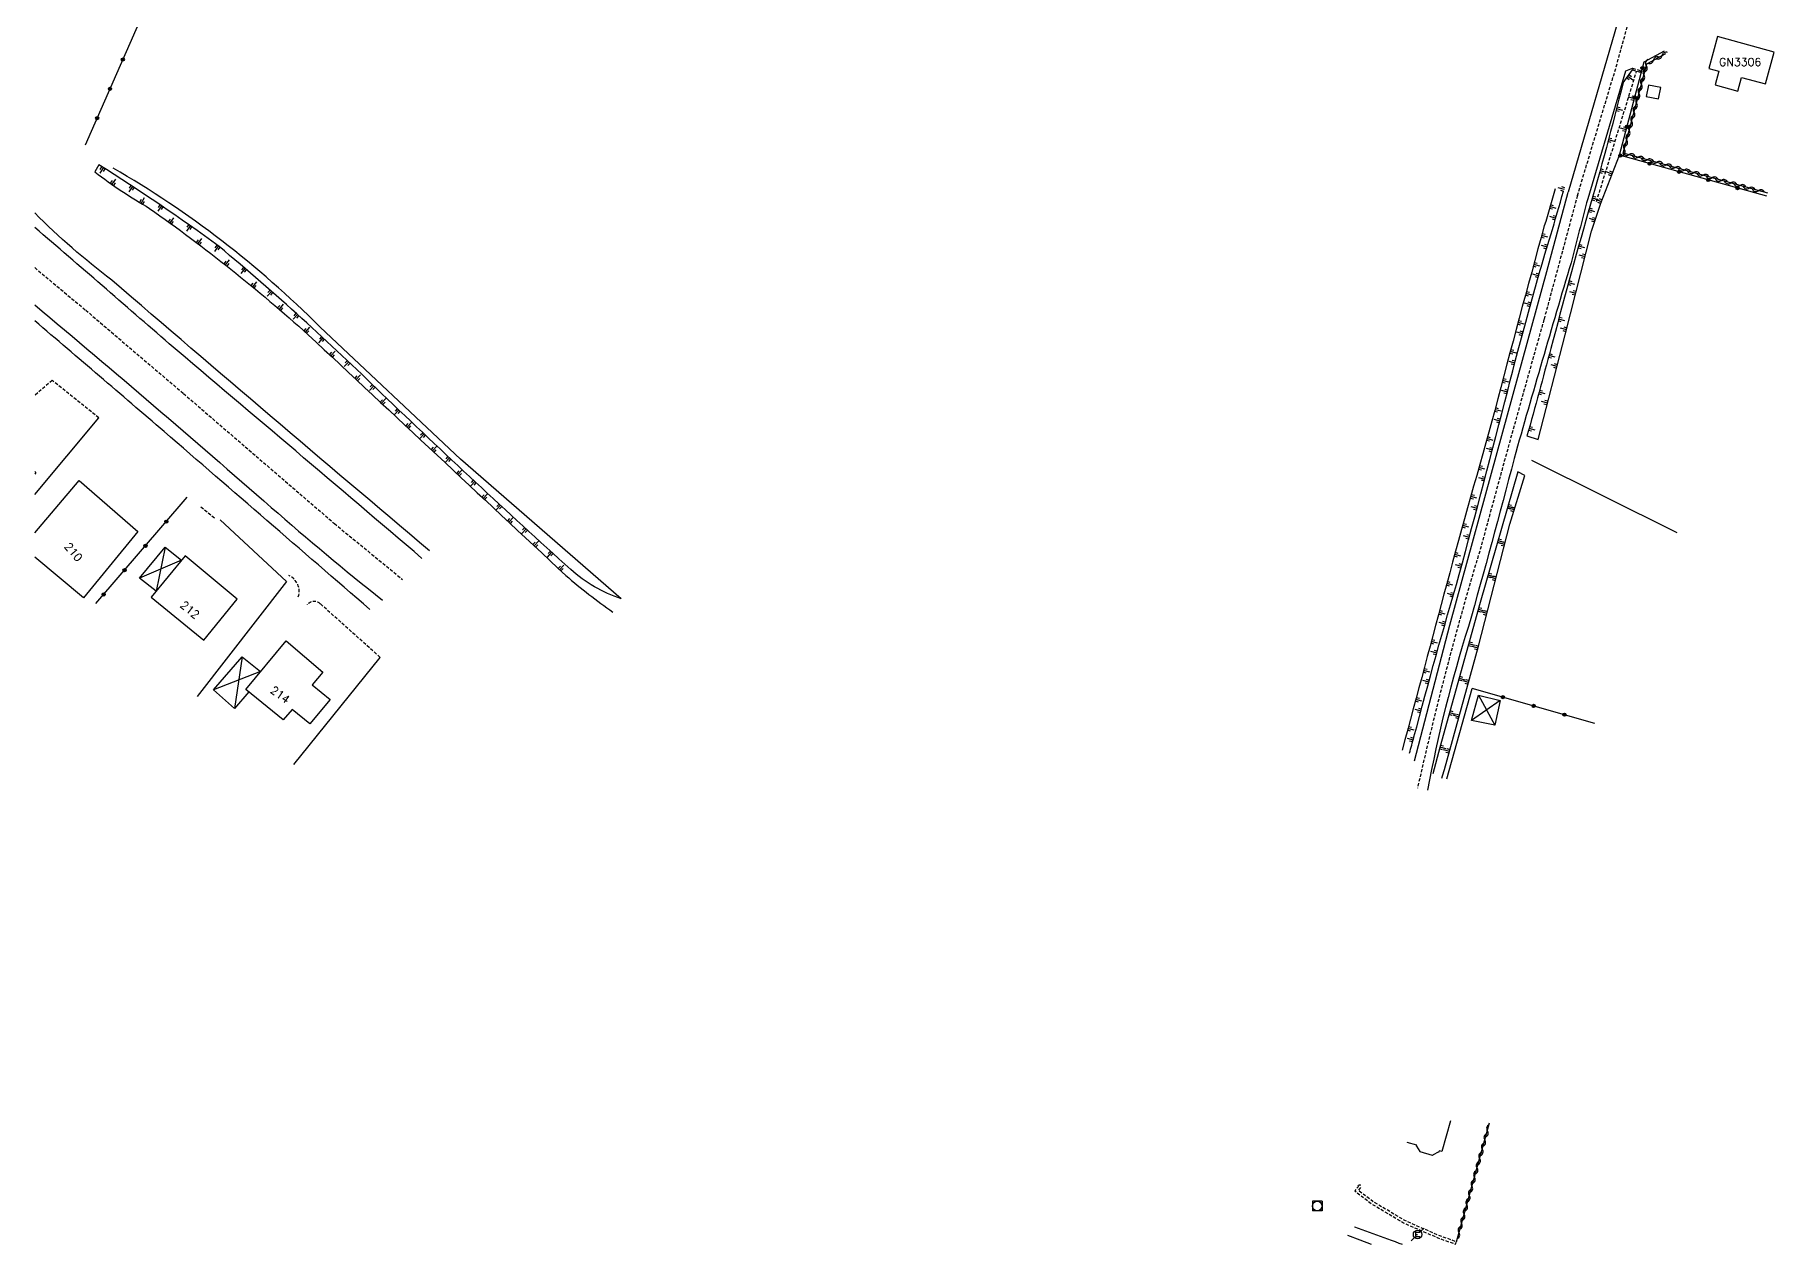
# Model space of a CAD drawing. Header units: millimetres. Extents: x 125000 to 126000, y 125000 to 126000.
# Drawn here: x 125000 to 125271.7, y 125000 to 125188.9 of the extents above; entities that cross this region are included whole.
import ezdxf
from ezdxf.enums import TextEntityAlignment as Align

# ---------------------------------------------------------------- set-up
doc = ezdxf.new("R2010")
doc.units = ezdxf.units.MM
doc.linetypes.add('DASHED', pattern=[0.75, 0.5, -0.25])
doc.layers.get('0').update_dxf_attribs({"linetype": 'CONTINUOUS'})
for name, color, linetype in [('W0001', 6, 'DASHED'), ('W0008', 7, 'CONTINUOUS'), ('W0100', 7, 'CONTINUOUS'), ('W0112', 1, 'DASHED'), ('W0211', 2, 'CONTINUOUS'), ('W0220', 5, 'DASHED'), ('W0310', 3, 'CONTINUOUS'), ('W0322', 7, 'CONTINUOUS'), ('W0420', 7, 'CONTINUOUS'), ('W0471', 7, 'CONTINUOUS'), ('W0984', 7, 'CONTINUOUS'), ('W0991', 7, 'CONTINUOUS')]:
    doc.layers.add(name, color=color, linetype=linetype)
doc.styles.get("Standard").update_dxf_attribs({"font": 'romans.shx', "width": 0.85})

# ---------------------------------------------------------------- blocks, each defined once
blk = doc.blocks.new('T420')
for p, q in [((0.75, 0.75), (-0.75, 0.75)), ((-0.75, 0.75), (-0.75, -0.75)), ((0.75, 0.75), (0.75, -0.75)), ((0.75, -0.75), (-0.75, -0.75))]:
    blk.add_line(p, q)
blk.add_ellipse((0, 0), major_axis=(-0.53, 0.53), ratio=1, start_param=3.926991, end_param=10.210176)
blk = doc.blocks.new('T471')
for p, q in [((-0.333334, 0.333334), (-0.333334, -0.333334)), ((-0.333334, 0.333334), (0.333334, 0.333334)), ((-0.333334, 0), (0, 0)), ((0.500001, 0.500001), (1.000002, 1.000002)), ((-0.500001, -0.500001), (-1.000002, -1.000002)), ((-0.333334, -0.333334), (0.333334, -0.333334))]:
    blk.add_line(p, q)
blk.add_ellipse((0, 0), major_axis=(0.471405, 0.471405), ratio=1, start_param=5.4977871438, end_param=11.780972451)
blk = doc.blocks.new('t211o')
at = {"color": 0, "linetype": 'Continuous'}
for p, q in [((-0.29, 0.5), (-0.29, 0)), ((0, 1), (0, 0)), ((0.29, 0.5), (0.29, 0))]:
    blk.add_line(p, q, dxfattribs=at)
blk = doc.blocks.new('t322o')
at = {"color": 0, "linetype": 'Continuous'}
for radius in [0.25, 0.15]:
    blk.add_circle((0, 0), radius, dxfattribs=at)
blk = doc.blocks.new('t310o')
at = {"color": 0, "linetype": 'Continuous'}
for centre, start, end in [((-0.5, 0.38), 216.8699, 323.1304), ((0.5, -0.37), 36.8699, 143.1303)]:
    blk.add_arc(centre, 0.625, start, end, dxfattribs=at)
blk = doc.blocks.new('OH01')
at = {"layer": 'W0322', "color": 0}
for radius in [0.25, 0.15]:
    blk.add_circle((0, 0), radius, dxfattribs=at)
blk = doc.blocks.new('TP15')
at = {"color": 0}
for p, q in [((-0.29, 0.5), (-0.29, 0)), ((0, 1), (0, 0)), ((0.29, 0.5), (0.29, 0))]:
    blk.add_line(p, q, dxfattribs=at)

msp = doc.modelspace()

# ---------------------------------------------------------------- linework, layer by layer
at = {"layer": 'W0001', "flags": 128}
msp.add_lwpolyline([(125240.94, 125163.77), (125246.98, 125183.82), (125250.33, 125196), (125256.16, 125217.53)], dxfattribs=at)
at = {"layer": 'W0001'}
msp.add_lwpolyline([(125240.94, 125163.77, 0.000544), (125235.71, 125144.4, 0.003077), (125225.89, 125108.98, 0.018289), (125215.96, 125071.22), (125215.96, 125071.22)], format="xyb", dxfattribs=at)
msp.add_lwpolyline([(125000, 125152.52), (125007.95, 125145.88), (125023.22, 125132.86), (125046.8, 125112.55), (125057.45, 125103.82)], dxfattribs=at)
at = {"layer": 'W0008', "flags": 128}
for points in [[(125254.22, 125216.36), (125247.98, 125193.47), (125239.52, 125164.3)], [(125205.05, 125001.4), (125206.96, 125000.67), (125208.72, 125000)]]:
    msp.add_lwpolyline(points, dxfattribs=at)
at = {"layer": 'W0008'}
for points in [[(125249.59, 125183.62), (125249.5, 125183.63), (125248.44, 125183.21), (125248.44, 125183.21), (125242.54, 125163.25)], [(125215.51, 125075.52), (125221.02, 125096.66), (125229.29, 125126.9), (125236.18, 125151.91), (125239.52, 125164.29)], [(125206.14, 125002.72), (125206.14, 125002.72), (125211.85, 125000.63), (125212.45, 125000.41), (125213.05, 125000.18), (125213.55, 125000)]]:
    msp.add_lwpolyline(points, dxfattribs=at)
msp.add_lwpolyline([(125251.7, 125179.27), (125253.62, 125178.91), (125253.95, 125180.66), (125252.03, 125181.02)], close=True, dxfattribs=at)
for points in [[(125061.66, 125108.3, -0.002894), (125012.02, 125150.59, -0.035156), (125000, 125161.06)], [(125242.54, 125163.25, 0.00068), (125239.94, 125153.29, 0.003465), (125231.05, 125122.71, -0.006419), (125223.91, 125096.48, 0.029615), (125217.52, 125070.93, -0.000639)], [(125060.47, 125107.12, 0.001109), (125021, 125140.61, 0.002462), (125000, 125158.79)], [(125000, 125146.69, -0.005935), (125036.93, 125115.08, 0.011544), (125054.31, 125100.6, -0.001568)], [(125052.32, 125099.15, -0.000368), (125020.21, 125126.91, 0.000961), (125000, 125144.21)]]:
    msp.add_lwpolyline(points, format="xyb", dxfattribs=at)
at = {"layer": 'W0100', "flags": 128}
msp.add_lwpolyline([(125270.32, 125181.21), (125271.68, 125186.19), (125262.82, 125188.6), (125261.47, 125183.61), (125263.02, 125183.19), (125262.44, 125181.07), (125265.97, 125180.11), (125266.55, 125182.24)], close=True, dxfattribs=at)
at = {"layer": 'W0100'}
for points in [[(125000, 125120.67), (125000.18, 125120.53), (125000, 125120.26)], [(125233.75, 125122.48), (125256.48, 125111.17)], [(125000, 125111.13), (125006.93, 125119.28), (125016.09, 125111.29), (125007.61, 125100.96), (125000, 125107.28)], [(125018.94, 125102.01), (125016.37, 125104.02), (125020.38, 125108.88), (125022.93, 125106.85), (125016.37, 125104.02)], [(125026.38, 125094.33), (125031.63, 125100.77), (125023.48, 125107.52), (125018.17, 125101.07), (125026.38, 125094.33)], [(125020.38, 125108.88), (125018.94, 125102.01)], [(125032.94, 125086.66), (125039.24, 125094.26), (125044.99, 125089.36), (125043.34, 125087.36), (125046.14, 125085.07), (125042.94, 125081.27), (125040.19, 125083.52), (125038.79, 125081.92), (125032.94, 125086.66)], [(125033.44, 125086.26), (125031.19, 125083.67), (125027.89, 125086.56), (125032.39, 125091.76), (125035.23, 125089.43), (125027.89, 125086.56)], [(125032.39, 125091.76), (125031.19, 125083.67)], [(125225.47, 125085.73), (125228.88, 125084.91), (125228.06, 125081.04), (125224.4, 125081.81), (125225.47, 125085.73), (125228.06, 125081.04)], [(125228.88, 125084.91), (125224.4, 125081.81)]]:
    msp.add_lwpolyline(points, dxfattribs=at)
at = {"layer": 'W0100', "flags": 128}
msp.add_lwpolyline([(125221.12, 125019.25), (125219.77, 125014.47), (125219.32, 125014.6), (125219.27, 125014.39), (125219.19, 125014.38), (125218.42, 125013.96), (125218.33, 125013.87), (125216.36, 125014.42), (125216.37, 125014.47), (125215.87, 125015.29), (125215.82, 125015.32), (125215.87, 125015.49), (125215.87, 125015.49), (125214.37, 125015.9)], dxfattribs=at)
at = {"layer": 'W0112'}
msp.add_lwpolyline([(125249.53, 125183.41), (125250.73, 125183.07), (125250.79, 125183.28), (125249.59, 125183.62)], close=True, dxfattribs=at)
for points in [[(125010, 125129.05), (125002.73, 125134.91), (125000, 125132.57)], [(125025.94, 125115.18), (125028.18, 125113.33)]]:
    msp.add_lwpolyline(points, dxfattribs=at)
for points in [[(125039.7, 125104.42, -0.385532), (125041.16, 125101.11, 2.406845)], [(125053.93, 125091.66), (125044.57, 125100.04, 0.437485), (125042.52, 125099.84, 7.06379)]]:
    msp.add_lwpolyline(points, format="xyb", dxfattribs=at)
at = {"layer": 'W0112', "flags": 128}
msp.add_lwpolyline([(125206.64, 125009.18), (125206.68, 125008.97), (125206.18, 125008.33), (125208.76, 125006.33), (125213.79, 125003.35), (125216.16, 125002.28), (125219.15, 125001), (125221.89, 125000), (125222.03, 125000.38), (125219.3, 125001.37), (125216.32, 125002.65), (125213.97, 125003.7), (125208.99, 125006.66), (125206.74, 125008.4), (125207.1, 125008.86), (125207.03, 125009.25)], close=True, dxfattribs=at)
at = {"layer": 'W0211', "flags": 128}
for points in [[(125248.06, 125181.4), (125249.53, 125183.41)], [(125244.58, 125162.61), (125247.5, 125170.07)]]:
    msp.add_lwpolyline(points, dxfattribs=at)
at = {"layer": 'W0211'}
for points in [[(125248.06, 125181.4, -0.011628), (125242.62, 125161.19, 0.004108), (125236.79, 125139.91, -0.003039), (125233.06, 125126.24), (125234.79, 125125.7), (125234.79, 125125.7), (125239, 125142.03), (125243.16, 125158.23), (125244.58, 125162.61)], [(125091.6, 125100.81, -0.10247), (125083.7, 125105.37, -0.006543), (125054.14, 125132.89, 0.020133), (125028.79, 125155.81, 0.018945), (125010, 125168.59), (125009.38, 125167.47, 0.03144), (125017.94, 125161.78, -0.028926), (125042.7, 125142.05, -0.000053), (125082.95, 125104.43, 0.021717), (125090.28, 125098.72, -0.006661)], [(125237.44, 125164.82, -0.00279), (125235.77, 125159.03, 0.004014), (125228.04, 125130.22, 0.0013), (125220.52, 125103.16, -0.00166), (125213.55, 125077.14, -0.00166)], [(125214.71, 125076.68, -0.000118), (125215.41, 125079.24, -0.006634), (125222.49, 125104.62, 0.003116), (125230.07, 125133.36, -0.012447), (125236.78, 125157.65, 0.002596), (125238.77, 125164.48)], [(125219.74, 125072.8, -0.001115), (125220.17, 125074.14), (125225.48, 125093.39), (125230.37, 125112.48), (125232.7, 125120.08), (125231.63, 125120.63), (125225.77, 125100.2), (125219.45, 125077.59), (125218.37, 125073.48)]]:
    msp.add_lwpolyline(points, format="xyb", dxfattribs=at)
at = {"layer": 'W0220', "flags": 128}
msp.add_lwpolyline([(125243.93, 125162.84), (125250.18, 125183.21)], dxfattribs=at)
at = {"layer": 'W0310', "flags": 128}
for points in [[(125270.66, 125164.15), (125248.11, 125170.42), (125251.77, 125184.35), (125254.76, 125185.96)], [(125222.03, 125000.38), (125227.23, 125018.94)]]:
    msp.add_lwpolyline(points, dxfattribs=at)
at = {"layer": 'W0310'}
msp.add_lwpolyline([(125091.6, 125100.81), (125066.48, 125122.62), (125044.55, 125143.24, 0.065102), (125012.25, 125168.08)], format="xyb", dxfattribs=at)
for points in [[(125000, 125117.11), (125010, 125129.05)], [(125028.96, 125113.13), (125039.3, 125103.49), (125025.36, 125085.53)], [(125040.48, 125074.91), (125053.93, 125091.66)], [(125220.52, 125072.69), (125224.48, 125086.81)]]:
    msp.add_lwpolyline(points, dxfattribs=at)
at = {"layer": 'W0322'}
for points in [[(125007.92, 125171.7), (125019.77, 125198.78)], [(125009.56, 125100.09), (125023.8, 125116.65)], [(125243.68, 125081.34), (125224.48, 125086.81)]]:
    msp.add_lwpolyline(points, dxfattribs=at)
at = {"layer": 'W0322', "flags": 128}
msp.add_lwpolyline([(125270.53, 125163.67), (125247.5, 125170.07), (125251.35, 125184.69), (125254.52, 125186.4)], dxfattribs=at)

# ---------------------------------------------------------------- block references
at = {"layer": 'W0211'}
for name, p, rotation in [('t211o', (125248.79, 125182.39), 233.6475930781465), ('t211o', (125247.04, 125177.32), 255.1386750047232), ('t211o', (125249.84, 125178.94), 75.2668174149889), ('t211o', (125248.56, 125174.11), 75.26681741474688), ('t211o', (125245.78, 125172.48), 255.1386750047081), ('TP15', (125010.74, 125168.12), 147.7908614310136), ('TP15', (125012.03, 125165.54), 325.0681627251586), ('t211o', (125244.47, 125167.65), 255.1386750046917), ('t211o', (125246.29, 125167.17), 67.29606144885756), ('TP15', (125015.31, 125165.18), 146.7520777568559), ('TP15', (125238.86, 125164.77), 74.03318575258973), ('TP15', (125016.59, 125162.57), 328.8718439775766), ('TP15', (125019.83, 125162.16), 145.7132940826982), ('TP15', (125236.65, 125162.05), 253.9027141304084), ('TP15', (125242.72, 125161.54), 253.6592877139882), ('t211o', (125243.26, 125163.37), 255.1386750046741), ('t211o', (125244.67, 125162.85), 67.29606144932258), ('TP15', (125021.09, 125159.52), 323.9657830471212), ('TP15', (125024.3, 125159.06), 144.6745104085405), ('TP15', (125237.55, 125160.26), 73.64072945352805), ('TP15', (125243.72, 125159.96), 74.3105247496838), ('TP15', (125025.45, 125156.28), 322.8280280750894), ('TP15', (125028.71, 125155.87), 143.6357267343828), ('TP15', (125236.21, 125155.76), 73.36707547060433), ('TP15', (125235.35, 125157.53), 254.5697234991222), ('TP15', (125241.12, 125155.86), 254.4326592226157), ('TP15', (125029.75, 125152.95), 321.6902731030574), ('TP15', (125234.11, 125153.01), 254.7144677930683), ('TP15', (125242.14, 125154.28), 75.60569529213382), ('TP15', (125032.86, 125152.37), 139.4769495800646), ('TP15', (125033.98, 125149.54), 320.5525181310254), ('TP15', (125234.89, 125151.26), 73.89821926751175), ('TP15', (125239.55, 125150.17), 254.6845041371387), ('TP15', (125036.97, 125148.81), 138.7432450693418), ('TP15', (125232.88, 125148.48), 254.8592120870144), ('TP15', (125240.68, 125148.56), 75.60569529213382), ('TP15', (125038.15, 125146.04), 319.4147631589935), ('TP15', (125041.04, 125145.2), 138.0095405586191), ('TP15', (125233.61, 125146.75), 74.42936306441919), ('TP15', (125238.01, 125144.48), 254.9363490516617), ('TP15', (125042.24, 125142.47), 318.2770081869616), ('TP15', (125232.37, 125142.22), 74.9605068613266), ('TP15', (125231.66, 125143.95), 255.0039563809604), ('TP15', (125239.21, 125142.85), 75.60569529213382), ('TP15', (125045.06, 125141.54), 137.2758360478963), ('TP15', (125046.22, 125138.76), 316.9342338492074), ('TP15', (125230.45, 125139.41), 255.1487006749064), ('TP15', (125049.03, 125137.82), 136.5421315371736), ('TP15', (125231.17, 125137.68), 75.49165065823404), ('TP15', (125236.48, 125138.78), 255.0383696420307), ('TP15', (125237.74, 125137.13), 75.55458434519423), ('TP15', (125050.19, 125135.05), 316.9330394787748), ('TP15', (125052.95, 125134.06), 135.8084270264509), ('TP15', (125229.25, 125134.88), 255.2934449688524), ('TP15', (125054.17, 125131.34), 316.9318451083423), ('TP15', (125230.01, 125133.13), 75.56554372153552), ('TP15', (125234.94, 125133.08), 254.7483767316154), ('TP15', (125236.26, 125131.42), 75.55458434519423), ('TP15', (125056.87, 125130.29), 136.4338216599291), ('TP15', (125058.14, 125127.63), 316.9306507379098), ('TP15', (125228.84, 125128.59), 75.45279681665498), ('TP15', (125228.07, 125130.34), 255.4381892627985), ('TP15', (125060.82, 125126.55), 136.6356672262847), ('TP15', (125226.8, 125125.82), 254.3792088819601), ('TP15', (125233.38, 125127.39), 254.4583838212), ('TP15', (125062.11, 125123.91), 316.9294563674774), ('TP15', (125064.78, 125122.83), 136.8375127926402), ('TP15', (125227.66, 125124.05), 75.34004991177444), ('TP15', (125066.08, 125120.2), 316.9282619970449), ('TP15', (125225.54, 125121.3), 254.4290030149202), ('TP15', (125068.75, 125119.11), 137.0393583589959), ('TP15', (125226.46, 125119.51), 75.2273030068939), ('TP15', (125070.05, 125116.49), 316.9270676266124), ('TP15', (125072.73, 125115.41), 137.2412039253514), ('TP15', (125224.28, 125116.77), 254.4787971478803), ('TP15', (125225.26, 125114.97), 75.11455610201337), ('TP15', (125230.08, 125115.22), 253.9917937504888), ('TP15', (125231.06, 125114.74), 72.9725553435512), ('TP15', (125074.02, 125112.77), 316.92587325618), ('TP15', (125223.03, 125112.25), 254.5285912808403), ('TP15', (125076.73, 125111.73), 137.443049491707), ('TP15', (125078, 125109.06), 316.9246788857474), ('TP15', (125224.05, 125110.44), 75.00180919713281), ('TP15', (125228.54, 125109.86), 253.9917937504888), ('TP15', (125229.57, 125109.36), 75.63480156215623), ('TP15', (125080.74, 125108.06), 137.6448950580626), ('TP15', (125221.78, 125107.73), 254.5783854138004), ('TP15', (125081.97, 125105.35), 316.9234845153149), ('TP15', (125222.83, 125105.9), 74.88906229225229), ('TP15', (125227, 125104.5), 253.9917937504888), ('TP15', (125228.19, 125103.96), 75.63480156215623), ('TP15', (125220.53, 125103.2), 254.6281795467605), ('TP15', (125221.55, 125101.39), 73.85897997150832), ('TP15', (125219.33, 125098.67), 255.1228858122618), ('TP15', (125225.47, 125099.13), 254.3892270006499), ('TP15', (125226.8, 125098.55), 75.63480156215623), ('TP15', (125220.25, 125096.88), 74.12973450806383), ('TP15', (125218.12, 125094.13), 255.0566226496502), ('TP15', (125223.97, 125093.76), 254.3892270006499), ('TP15', (125225.41, 125093.15), 74.56587394690112), ('TP15', (125218.98, 125092.36), 74.40048904461932), ('TP15', (125217.73, 125087.84), 74.6712435811748), ('TP15', (125216.91, 125089.6), 254.9903594870385), ('TP15', (125222.47, 125088.38), 254.3892270006499), ('TP15', (125223.93, 125087.77), 74.56587394690112), ('TP15', (125215.69, 125085.07), 254.9240963244269), ('TP15', (125216.5, 125083.31), 74.94199811773032), ('TP15', (125220.97, 125083.01), 254.3892270006499), ('TP15', (125222.44, 125082.39), 74.56587394690112), ('TP15', (125214.47, 125080.54), 254.8578331618152), ('TP15', (125215.29, 125078.78), 74.71566607779555), ('TP15', (125219.47, 125077.63), 254.3892270006499), ('TP15', (125220.96, 125077.01), 74.56587394690112)]:
    msp.add_blockref(name, p, dxfattribs=dict(at, rotation=rotation))
at = {"layer": 'W0310'}
for p, rotation in [((125252.83, 125184.92), 28.39446325916498), ((125254.15, 125185.63), 28.39446325916498), ((125251.32, 125182.61), 75.26681741481386), ((125251.7, 125184.06), 75.26681741481386), ((125250.55, 125179.7), 75.26681741481386), ((125250.93, 125181.16), 75.26681741481386), ((125249.79, 125176.8), 75.26681741481386), ((125250.17, 125178.25), 75.26681741481386), ((125249.03, 125173.9), 75.26681741481386), ((125249.41, 125175.35), 75.26681741481386), ((125248.26, 125171), 75.26681741481386), ((125248.65, 125172.45), 75.26681741481386), ((125248.98, 125170.18), 164.4531474559211), ((125250.43, 125169.78), 164.4531474559211), ((125251.87, 125169.38), 164.4531474559211), ((125253.32, 125168.98), 164.4531474559211), ((125254.76, 125168.57), 164.4531474559211), ((125256.21, 125168.17), 164.4531474559211), ((125257.65, 125167.77), 164.4531474559211), ((125259.1, 125167.37), 164.4531474559211), ((125260.54, 125166.97), 164.4531474559211), ((125261.99, 125166.56), 164.4531474559211), ((125263.43, 125166.16), 164.4531474559211), ((125264.88, 125165.76), 164.4531474559211), ((125266.32, 125165.36), 164.4531474559211), ((125267.77, 125164.95), 164.4531474559211), ((125269.21, 125164.55), 164.4531474559211), ((125226.48, 125016.27), 74.33416967661182), ((125226.89, 125017.71), 74.33416967661182), ((125225.67, 125013.38), 74.33416967661182), ((125226.08, 125014.82), 74.33416967661182), ((125225.27, 125011.93), 74.33416967661182), ((125224.46, 125009.05), 74.33416967661182), ((125224.86, 125010.49), 74.33416967661182), ((125223.65, 125006.16), 74.33416967661182), ((125224.05, 125007.6), 74.33416967661182), ((125222.84, 125003.27), 74.33416967661182), ((125223.24, 125004.71), 74.33416967661182), ((125222.43, 125001.82), 74.33416967661182)]:
    msp.add_blockref('t310o', p, dxfattribs=dict(at, rotation=rotation))
at = {"layer": 'W0322'}
for name, p, rotation in [('OH01', (125013.75, 125185.03), 66.36929482540779), ('t322o', (125251.09, 125183.71), 75.26681741489202), ('OH01', (125011.75, 125180.45), 66.36929482540779), ('t322o', (125249.88, 125179.12), 75.26681741489202), ('OH01', (125009.74, 125175.87), 66.36929482540779), ('t322o', (125248.67, 125174.53), 75.26681741489202), ('t322o', (125247.64, 125170.03), 164.453147455963), ('t322o', (125252.22, 125168.76), 164.453147455963), ('t322o', (125256.8, 125167.49), 164.453147455963), ('t322o', (125261.37, 125166.22), 164.453147455963), ('t322o', (125265.95, 125164.94), 164.453147455963), ('OH01', (125020.54, 125112.85), 49.31146834928585), ('OH01', (125017.28, 125109.06), 49.31146834928585), ('OH01', (125014.02, 125105.27), 49.31146834928585), ('OH01', (125010.76, 125101.48), 49.31146834928585), ('OH01', (125229.29, 125085.44), 164.08856672179), ('OH01', (125234.1, 125084.07), 164.08856672179), ('OH01', (125238.91, 125082.7), 164.08856672179)]:
    msp.add_blockref(name, p, dxfattribs=dict(at, rotation=rotation))
at = {"layer": 'W0420'}
msp.add_blockref('T420', (125200.3, 125005.96), dxfattribs=at)
at = {"layer": 'W0471'}
msp.add_blockref('T471', (125215.98, 125001.53), dxfattribs=at)

# ---------------------------------------------------------------- texts
at = {"layer": 'W0984'}
msp.add_text('GN3306', height=1.25, dxfattribs=at).set_placement((125266.37, 125184.64), align=Align.MIDDLE)
at = {"layer": 'W0991'}
for s, rotation, p in [('210', 310.3458, (125006.05, 125108.11)), ('212', 320.226, (125024.24, 125099.09)), ('214', 323.5019, (125038.33, 125085.83))]:
    msp.add_text(s, height=1.25, rotation=rotation, dxfattribs=at).set_placement(p, align=Align.MIDDLE)

doc.saveas('drawing.dxf')
